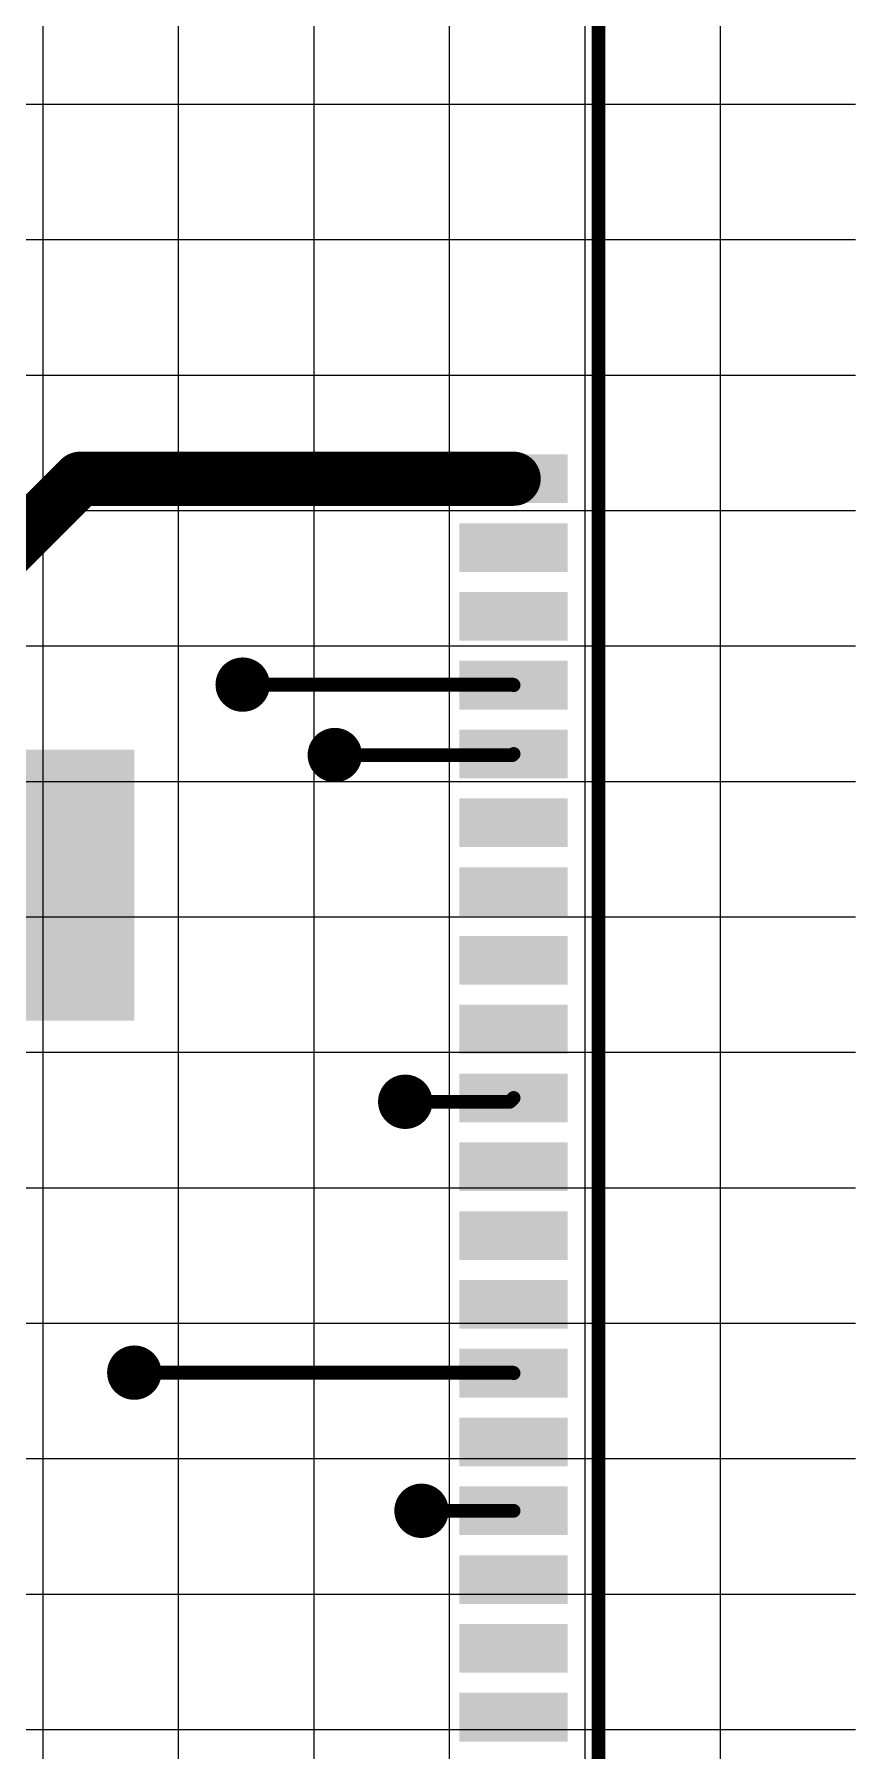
# Model space of a CAD drawing. Extents: x 1996 to 2593, y 74 to 494.
# Drawn here: x 2142.34 to 2157.5, y 349.61 to 381.3 of the extents above; entities that cross this region are included whole.
import ezdxf

# ---------------------------------------------------------------- set-up
doc = ezdxf.new("R2010")
doc.units = 0
doc.header["$MEASUREMENT"] = 0
doc.layers.get('0').update_dxf_attribs({"linetype": 'CONTINUOUS'})
for name, color, linetype in [('BottomSolder', 6, 'CONTINUOUS'), ('KeepOutLayer', 6, 'CONTINUOUS'), ('TopLayer', 1, 'CONTINUOUS')]:
    doc.layers.add(name, color=color, linetype=linetype)

# ---------------------------------------------------------------- blocks, each defined once
blk = doc.blocks.new('XCVR_ESP32_WROVER_53')
at = {"layer": 'TopLayer'}
for points in [[(-9.500008939999999, 7.809999619999999), (-7.500007859999999, 7.809999619999999), (-9.500008939999999, 8.70999782), (-7.500007859999999, 8.70999782)], [(7.500007859999999, 7.809999619999999), (9.500008939999999, 7.809999619999999), (7.500007859999999, 8.70999782), (9.500008939999999, 8.70999782)], [(-9.500008939999999, 6.53999962), (-7.500007859999999, 6.53999962), (-9.500008939999999, 7.439997819999999), (-7.500007859999999, 7.439997819999999)], [(7.500007859999999, 6.53999962), (9.500008939999999, 6.53999962), (7.500007859999999, 7.439997819999999), (9.500008939999999, 7.439997819999999)], [(-9.500008939999999, 5.26999962), (-7.500007859999999, 5.26999962), (-9.500008939999999, 6.16999782), (-7.500007859999999, 6.16999782)], [(7.500007859999999, 5.26999962), (9.500008939999999, 5.26999962), (7.500007859999999, 6.16999782), (9.500008939999999, 6.16999782)], [(-9.500008939999999, 3.99999962), (-7.500007859999999, 3.99999962), (-9.500008939999999, 4.899997819999999), (-7.500007859999999, 4.899997819999999)], [(7.500007859999999, 3.99999962), (9.500008939999999, 3.99999962), (7.500007859999999, 4.899997819999999), (9.500008939999999, 4.899997819999999)], [(-9.500008939999999, 2.72999962), (-7.500007859999999, 2.72999962), (-9.500008939999999, 3.62999782), (-7.500007859999999, 3.62999782)], [(7.500007859999999, 2.72999962), (9.500008939999999, 2.72999962), (7.500007859999999, 3.62999782), (9.500008939999999, 3.62999782)], [(-3.49999808, -1.74001176), (1.50000208, -1.74001176), (-3.49999808, 3.2599884), (1.50000208, 3.2599884)], [(-9.500008939999999, 1.45999962), (-7.500007859999999, 1.45999962), (-9.500008939999999, 2.35999782), (-7.500007859999999, 2.35999782)], [(7.500007859999999, 1.45999962), (9.500008939999999, 1.45999962), (7.500007859999999, 2.35999782), (9.500008939999999, 2.35999782)], [(-9.500008939999999, 0.18999962), (-7.500007859999999, 0.18999962), (-9.500008939999999, 1.08999782), (-7.500007859999999, 1.08999782)], [(7.500007859999999, 0.18999962), (9.500008939999999, 0.18999962), (7.500007859999999, 1.08999782), (9.500008939999999, 1.08999782)], [(-9.500008939999999, -1.08000038), (-7.500007859999999, -1.08000038), (-9.500008939999999, -0.18000218), (-7.500007859999999, -0.18000218)], [(7.500007859999999, -1.08000038), (9.500008939999999, -1.08000038), (7.500007859999999, -0.18000218), (9.500008939999999, -0.18000218)], [(-9.500008939999999, -2.35000038), (-7.500007859999999, -2.35000038), (-9.500008939999999, -1.45000218), (-7.500007859999999, -1.45000218)], [(7.500007859999999, -2.35000038), (9.500008939999999, -2.35000038), (7.500007859999999, -1.45000218), (9.500008939999999, -1.45000218)], [(-9.500008939999999, -3.62000038), (-7.500007859999999, -3.62000038), (-9.500008939999999, -2.72000218), (-7.500007859999999, -2.72000218)], [(7.500007859999999, -3.62000038), (9.500008939999999, -3.62000038), (7.500007859999999, -2.72000218), (9.500008939999999, -2.72000218)], [(-9.500008939999999, -4.89000038), (-7.500007859999999, -4.89000038), (-9.500008939999999, -3.99000218), (-7.500007859999999, -3.99000218)], [(7.500007859999999, -4.89000038), (9.500008939999999, -4.89000038), (7.500007859999999, -3.99000218), (9.500008939999999, -3.99000218)], [(-9.500008939999999, -6.16000038), (-7.500007859999999, -6.16000038), (-9.500008939999999, -5.26000218), (-7.500007859999999, -5.26000218)], [(7.500007859999999, -6.16000038), (9.500008939999999, -6.16000038), (7.500007859999999, -5.26000218), (9.500008939999999, -5.26000218)], [(-9.500008939999999, -7.430000379999999), (-7.500007859999999, -7.430000379999999), (-9.500008939999999, -6.530002179999999), (-7.500007859999999, -6.530002179999999)], [(7.500007859999999, -7.430000379999999), (9.500008939999999, -7.430000379999999), (7.500007859999999, -6.530002179999999), (9.500008939999999, -6.530002179999999)], [(-9.500008939999999, -8.700000379999999), (-7.500007859999999, -8.700000379999999), (-9.500008939999999, -7.80000218), (-7.500007859999999, -7.80000218)], [(7.500007859999999, -8.700000379999999), (9.500008939999999, -8.700000379999999), (7.500007859999999, -7.80000218), (9.500008939999999, -7.80000218)], [(-9.500008939999999, -9.97000038), (-7.500007859999999, -9.97000038), (-9.500008939999999, -9.07000218), (-7.500007859999999, -9.07000218)], [(7.500007859999999, -9.97000038), (9.500008939999999, -9.97000038), (7.500007859999999, -9.07000218), (9.500008939999999, -9.07000218)], [(-9.500008939999999, -11.24000038), (-7.500007859999999, -11.24000038), (-9.500008939999999, -10.34000218), (-7.500007859999999, -10.34000218)], [(7.500007859999999, -11.24000038), (9.500008939999999, -11.24000038), (7.500007859999999, -10.34000218), (9.500008939999999, -10.34000218)], [(-9.500008939999999, -12.51000038), (-7.500007859999999, -12.51000038), (-9.500008939999999, -11.61000218), (-7.500007859999999, -11.61000218)], [(7.500007859999999, -12.51000038), (9.500008939999999, -12.51000038), (7.500007859999999, -11.61000218), (9.500008939999999, -11.61000218)], [(-9.500008939999999, -13.78000038), (-7.500007859999999, -13.78000038), (-9.500008939999999, -12.88000218), (-7.500007859999999, -12.88000218)], [(7.500007859999999, -13.78000038), (9.500008939999999, -13.78000038), (7.500007859999999, -12.88000218), (9.500008939999999, -12.88000218)], [(-9.500008939999999, -15.05000038), (-7.500007859999999, -15.05000038), (-9.500008939999999, -14.15000218), (-7.500007859999999, -14.15000218)], [(7.500007859999999, -15.05000038), (9.500008939999999, -15.05000038), (7.500007859999999, -14.15000218), (9.500008939999999, -14.15000218)]]:
    blk.add_solid(points, dxfattribs=at)

msp = doc.modelspace()

# ---------------------------------------------------------------- linework, layer by layer
at = {"lineweight": 9}
for p, q in [((2142.500003205001, 397.4999891838706), (2142.500003205001, 317.4999961438706)), ((2145.000003205001, 397.4999891838706), (2145.000003205001, 317.4999961438706)), ((2147.500003205001, 397.4999891838706), (2147.500003205001, 314.9999993438706)), ((2150.000003205001, 397.4999891838706), (2150.000003205001, 317.4999961438706)), ((2152.499991005001, 397.4999891838706), (2152.499991005001, 317.5000088438706)), ((2155.000003205001, 397.4999891838706), (2155.000003205001, 317.4999961438706)), ((2157.500016565001, 379.9999993438706), (2057.500015905001, 379.9999993438706)), ((2157.500016565001, 377.4999993438706), (2055.000003205001, 377.4999993438706)), ((2157.500016565001, 374.9999993438706), (2057.500015905001, 374.9999993438706)), ((2157.500016565001, 372.4999993438706), (2057.500015905001, 372.4999993438706)), ((2157.500016565001, 369.9999993438706), (2057.500015905001, 369.9999993438706)), ((2157.500016565001, 367.4999993438706), (2055.000003205001, 367.4999993438706)), ((2157.500016565001, 364.9999993438706), (2057.500015905001, 364.9999993438706)), ((2157.500003535001, 362.4999993438706), (2057.500002875001, 362.4999993438706)), ((2157.500016565001, 359.9999993438706), (2057.500015905001, 359.9999993438706)), ((2157.500016565001, 357.4999993438706), (2055.000003205001, 357.4999993438706)), ((2157.500016565001, 354.9999993438706), (2057.500015905001, 354.9999993438706)), ((2157.500016565001, 352.4999993438706), (2057.500015905001, 352.4999993438706)), ((2157.500016565001, 349.9999993438706), (2057.500015905001, 349.9999993438706))]:
    msp.add_line(p, q, dxfattribs=at)
at = {"layer": 'BottomSolder', "const_width": 0.5015992}
for points in [[(2145.937806014487, 369.2926465530475, 1), (2146.439405214487, 369.2926465530475, 1)], [(2147.637777214487, 367.9926237530476, 1), (2148.139376414487, 367.9926237530476, 1)], [(2148.937800014487, 361.5926365530475, 1), (2149.439399214487, 361.5926365530475, 1)], [(2143.937759214487, 356.5926465530476, 1), (2144.439358414487, 356.5926465530476, 1)], [(2149.237774014487, 354.0426389530475, 1), (2149.739373214487, 354.0426389530475, 1)]]:
    msp.add_lwpolyline(points, format="xyb", close=True, dxfattribs=at)
at = {"layer": 'KeepOutLayer', "lineweight": 50, "const_width": 0.254}
msp.add_lwpolyline([(2152.754018767631, 317.5000130741868), (2152.754018767631, 381.5000130741868)], dxfattribs=at)
at = {"layer": 'TopLayer'}
for points, const_width in [([(2141.688589214487, 371.5926165530475), (2143.188611614487, 373.0925881530475)], 1.00000054), ([(2143.188611614487, 373.0925881530475), (2151.188595614487, 373.0925881530475)], 1.00000054), ([(2151.188595614487, 373.0925881530475), (2151.188595614487, 373.0926389530475)], 0.254), ([(2146.188605614487, 369.2926465530475), (2151.178588014487, 369.2926465530475)], 0.254), ([(2151.178588014487, 369.2926465530475), (2151.188595614487, 369.2826389530475)], 0.254), ([(2147.888576814487, 367.9926237530476), (2151.168580414487, 367.9926237530476)], 0.254), ([(2151.168580414487, 367.9926237530476), (2151.188595614487, 368.0126389530475)], 0.254), ([(2149.188599614487, 361.5926365530475), (2151.118593214487, 361.5926365530475)], 0.254), ([(2151.118593214487, 361.5926365530475), (2151.188595614487, 361.6626389530475)], 0.254), ([(2144.188558814487, 356.5926465530476), (2151.178588014487, 356.5926465530476)], 0.254), ([(2151.178588014487, 356.5926465530476), (2151.188595614487, 356.5826389530475)], 0.254), ([(2149.488573614487, 354.0426389530475), (2151.188595614487, 354.0426389530475)], 0.254)]:
    msp.add_lwpolyline(points, dxfattribs=dict(at, const_width=const_width))
for points, const_width in [([(2142.938612114487, 373.0925881530475, 1), (2143.438611114487, 373.0925881530475, 1)], 0.499999), ([(2142.938612114487, 373.0925881530475, 1), (2143.438611114487, 373.0925881530475, 1)], 0.499999), ([(2150.938596114487, 373.0925881530475, 1), (2151.438595114487, 373.0925881530475, 1)], 0.499999), ([(2151.125095614487, 373.0926389530475, 1), (2151.252095614487, 373.0926389530475, 1)], 0.127), ([(2151.125095614487, 373.0925881530475, 1), (2151.252095614487, 373.0925881530475, 1)], 0.127), ([(2145.988606014487, 369.2926465530475, 1), (2146.388605214487, 369.2926465530475, 1)], 0.3999992), ([(2146.125105614487, 369.2926465530475, 1), (2146.252105614487, 369.2926465530475, 1)], 0.127), ([(2151.115088014487, 369.2926465530475, 1), (2151.242088014487, 369.2926465530475, 1)], 0.127), ([(2151.115088014487, 369.2926465530475, 1), (2151.242088014487, 369.2926465530475, 1)], 0.127), ([(2151.125095614487, 369.2826389530475, 1), (2151.252095614487, 369.2826389530475, 1)], 0.127), ([(2147.688577214487, 367.9926237530476, 1), (2148.088576414487, 367.9926237530476, 1)], 0.3999992), ([(2147.825076814487, 367.9926237530476, 1), (2147.952076814487, 367.9926237530476, 1)], 0.127), ([(2151.105080414487, 367.9926237530476, 1), (2151.232080414487, 367.9926237530476, 1)], 0.127), ([(2151.105080414487, 367.9926237530476, 1), (2151.232080414487, 367.9926237530476, 1)], 0.127), ([(2151.125095614487, 368.0126389530475, 1), (2151.252095614487, 368.0126389530475, 1)], 0.127), ([(2148.988600014487, 361.5926365530475, 1), (2149.388599214487, 361.5926365530475, 1)], 0.3999992), ([(2149.125099614487, 361.5926365530475, 1), (2149.252099614487, 361.5926365530475, 1)], 0.127), ([(2151.055093214487, 361.5926365530475, 1), (2151.182093214487, 361.5926365530475, 1)], 0.127), ([(2151.055093214487, 361.5926365530475, 1), (2151.182093214487, 361.5926365530475, 1)], 0.127), ([(2151.125095614487, 361.6626389530475, 1), (2151.252095614487, 361.6626389530475, 1)], 0.127), ([(2143.988559214487, 356.5926465530476, 1), (2144.388558414487, 356.5926465530476, 1)], 0.3999992), ([(2144.125058814487, 356.5926465530476, 1), (2144.252058814487, 356.5926465530476, 1)], 0.127), ([(2151.115088014487, 356.5926465530476, 1), (2151.242088014487, 356.5926465530476, 1)], 0.127), ([(2151.115088014487, 356.5926465530476, 1), (2151.242088014487, 356.5926465530476, 1)], 0.127), ([(2151.125095614487, 356.5826389530475, 1), (2151.252095614487, 356.5826389530475, 1)], 0.127), ([(2149.288574014487, 354.0426389530475, 1), (2149.688573214487, 354.0426389530475, 1)], 0.3999992), ([(2149.425073614487, 354.0426389530475, 1), (2149.552073614487, 354.0426389530475, 1)], 0.127), ([(2151.125095614487, 354.0426389530475, 1), (2151.252095614487, 354.0426389530475, 1)], 0.127)]:
    msp.add_lwpolyline(points, format="xyb", close=True, dxfattribs=dict(at, const_width=const_width))

# ---------------------------------------------------------------- block references
msp.add_blockref('XCVR_ESP32_WROVER_53', (2142.688587214487, 364.8326402330476))

doc.saveas('drawing.dxf')
